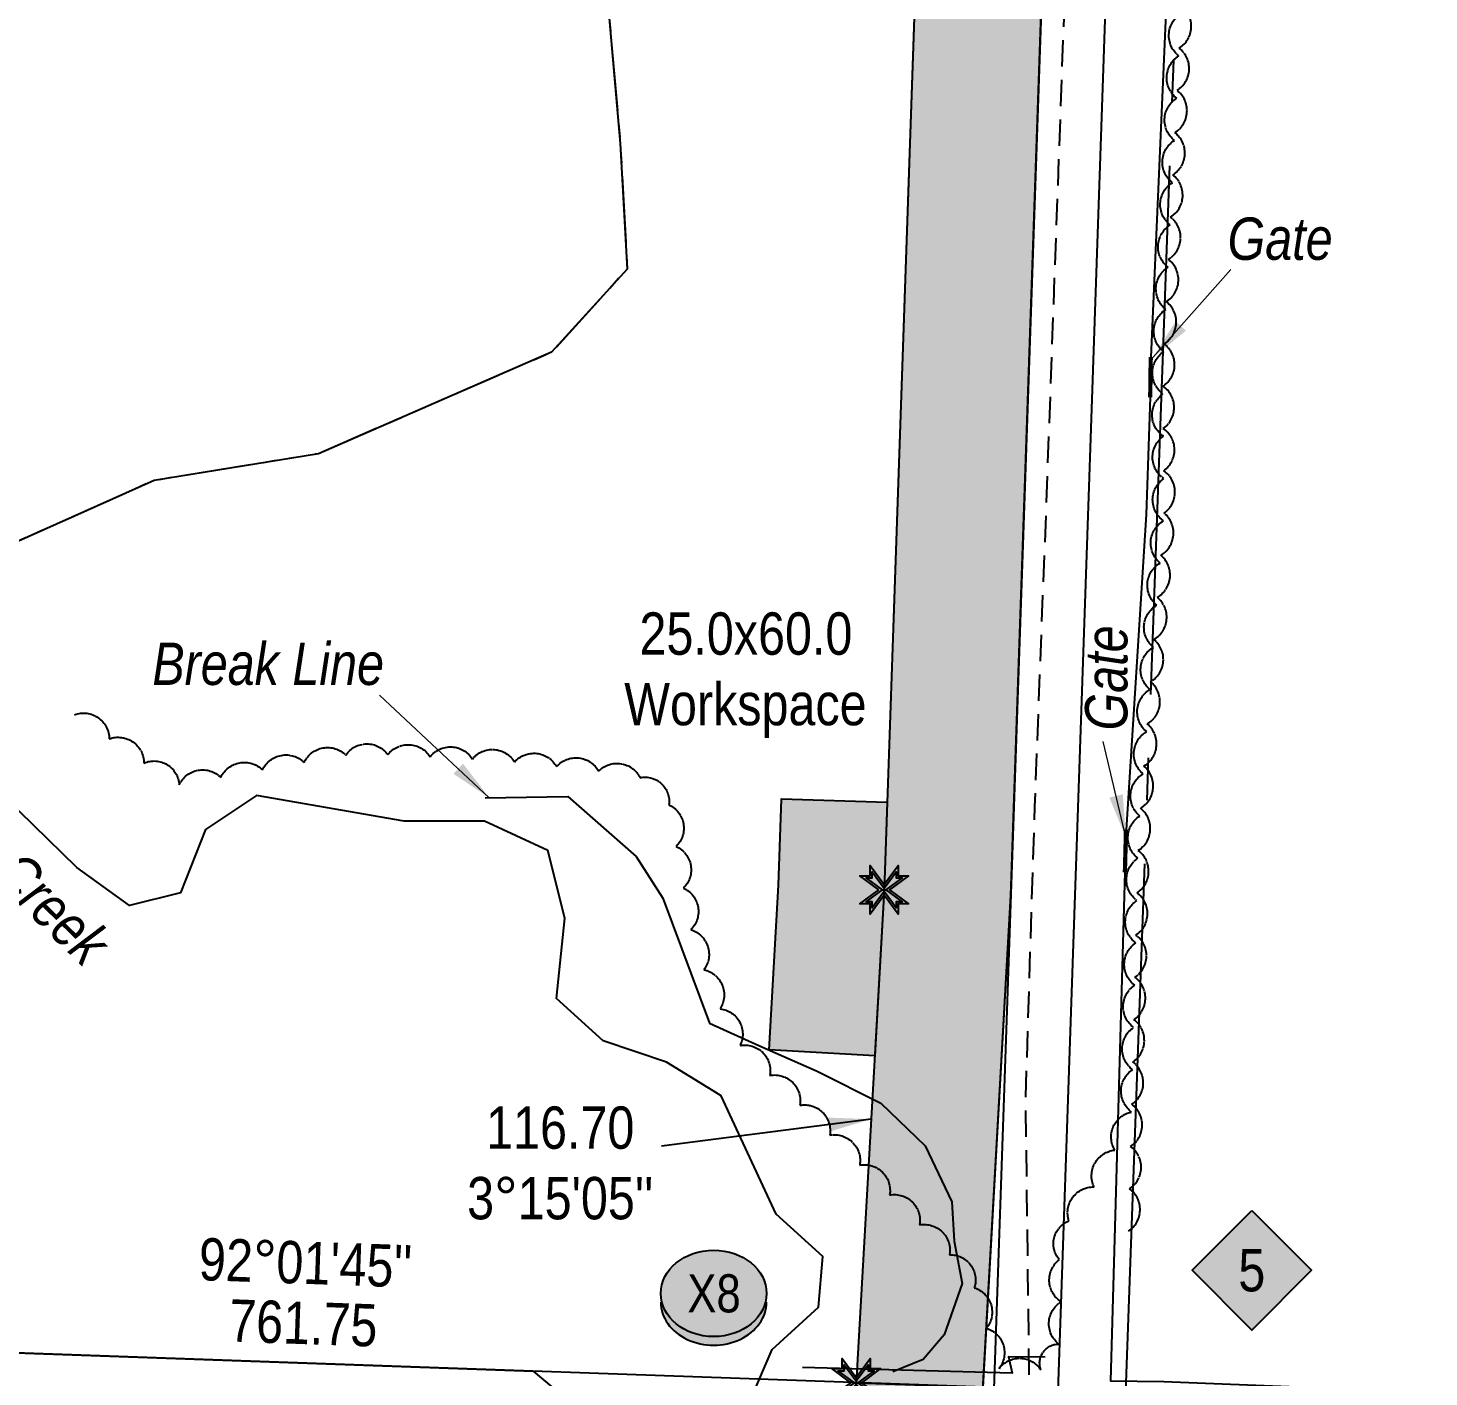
# Model space of a CAD drawing. Extents: x 338216 to 346362, y 6125251 to 6136161.
# Drawn here: x 344174.7 to 344505.8, y 6127839.1 to 6128157.9 of the extents above; entities that cross this region are included whole.
import ezdxf
from ezdxf.enums import TextEntityAlignment as Align

# ---------------------------------------------------------------- set-up
doc = ezdxf.new("R2010")
doc.units = 0
doc.header["$LTSCALE"] = 5
for name, pattern in [('0', [1, 1, 0]), ('foc-QUARTERLINE', [33, 25, -3, 2, -3]), ('foc-TOPO-ephemeral', [6.25, 3.125, -0.625, 0.625, -0.625, 0.625, -0.625]), ('UG_PIPE', [1.875, 1.25, -0.625])]:
    doc.linetypes.add(name, pattern=pattern)
for name, color, linetype in [('AS-FENCE', 48, 'foc-FENCE'), ('AS-PIPE-UG', 44, 'UG_PIPE'), ('F-RW', 190, 'Continuous'), ('L-BD', 7, 'Continuous'), ('L-BD1', 253, 'Continuous'), ('L-MON', 1, 'Continuous'), ('L-QSEC', 8, 'foc-QUARTERLINE'), ('L-SEC', 7, 'Continuous'), ('P-BORE', 7, 'Continuous'), ('P-CROSSINGS', 250, 'Continuous'), ('P-IOP4', 10, 'Continuous'), ('P-IOP4-H', 21, 'Continuous'), ('P-LTO', 14, 'Continuous'), ('P-PROPOSED', 10, 'Continuous'), ('P-PROPOSED-H', 21, 'Continuous'), ('P-TEMP-BLUE', 146, 'Continuous'), ('P-TEMP-BLUE-T', 146, 'Continuous'), ('T-BUSH', 110, '0'), ('T-CREEK', 160, 'Continuous'), ('T-DRAW', 143, 'foc-TOPO-ephemeral'), ('T-SLOPE', 48, 'Continuous'), ('T-WATER-T', 170, 'Continuous')]:
    doc.layers.add(name, color=color, linetype=linetype)
doc.layers.add('P-TEMP-BLUE-H', color=7, linetype='Continuous', true_color=0x99e6ff)
doc.layers.add('T-TEXT', color=48, linetype='Continuous', lineweight=18)
doc.styles.add('80CG', font='ARIALN.TTF', dxfattribs={"height": 10})
doc.styles.add('80L', font='ARIALN.TTF', dxfattribs={"height": 10})
doc.styles.add('Crossing', font='ARIALN.TTF', dxfattribs={"height": 10})
doc.styles.add('foc-LtypeFont', font='ARIALN.TTF', dxfattribs={"height": 7.35})
doc.linetypes.add('foc-FENCE', pattern='A,10,-1,["X",foc-LtypeFont,S=0.2,R=0,X=-0.625,Y=-0.75],-1.24', length=12.24)
doc.linetypes.add('foc-TOPO-flowdirection-NOLINE', pattern='A,0,[">",foc-LtypeFont,S=0.3,R=0,X=0,Y=-0.945],-20,[">",foc-LtypeFont,S=0.3,R=0,X=0,Y=-0.945],0', length=20)
doc.dimstyles.new('Compass 5 000', dxfattribs={"dimscale": 5, "dimtxt": 9, "dimasz": 2, "dimexe": 0.2, "dimexo": 0.0625, "dimgap": 0.5, "dimtad": 0, "dimtih": 1, "dimtoh": 1, "dimzin": 0, "dimdsep": 46, "dimtxsty": '80CG', "dimcen": 0.1, "dimse1": 1, "dimse2": 1, "dimclrd": 256, "dimclrt": 256, "dimaunit": 1, "dimadec": 4, "dimazin": 0, "dimtfac": 0.06, "dimtofl": 0, "dimtmove": 0, "dimatfit": 1, "dimfxl": 0.2, "dimtolj": 1, "dimtzin": 0, "dimlwd": -1, "dimarcsym": 0})

# ---------------------------------------------------------------- blocks, each defined once
blk = doc.blocks.new('TEMP')
h = blk.add_hatch(color=255)
h.dxf.hatch_style = 1
h.paths.add_polyline_path([(0, 0.251), (-0.666, 1.152), (-0.666, 0.666), (-1.152, 0.666), (-0.251, 0), (-1.152, -0.666), (-0.666, -0.666), (-0.666, -1.152), (0, -0.251), (0.666, -1.152), (0.666, -0.666), (1.152, -0.666), (0.251, 0), (1.152, 0.666), (0.666, 0.666), (0.666, 1.152)])
h.paths.add_polyline_path([(0.566, 0.849), (0.566, 0.566), (0.849, 0.566), (0.083, 0), (0.849, -0.566), (0.566, -0.566), (0.566, -0.849), (0, -0.083), (-0.566, -0.849), (-0.566, -0.566), (-0.849, -0.566), (-0.083, 0), (-0.849, 0.566), (-0.566, 0.566), (-0.566, 0.849), (0, 0.083)], flags=16)
h = blk.add_hatch(color=1)
h.dxf.hatch_style = 1
h.paths.add_polyline_path([(0, 0.083), (-0.566, 0.849), (-0.566, 0.566), (-0.849, 0.566), (-0.083, 0), (-0.849, -0.566), (-0.566, -0.566), (-0.566, -0.849), (0, -0.083), (0.566, -0.849), (0.566, -0.566), (0.849, -0.566), (0.083, 0), (0.849, 0.566), (0.566, 0.566), (0.566, 0.849)])
at = {"color": 1}
for p, q in [((-0.083, 0), (0.083, 0)), ((0, 0.083), (0, -0.083))]:
    blk.add_line(p, q, dxfattribs=at)
at = {"color": 255, "flags": 128}
blk.add_lwpolyline([(-0.251, 0), (-1.152, 0.666), (-0.666, 0.666), (-0.666, 1.152), (0, 0.251), (0.666, 1.152), (0.666, 0.666), (1.152, 0.666), (0.251, 0), (1.152, -0.666), (0.666, -0.666), (0.666, -1.152), (0, -0.251), (-0.666, -1.152), (-0.666, -0.666), (-1.152, -0.666)], close=True, dxfattribs=at)
at = {"color": 1, "flags": 128}
blk.add_lwpolyline([(-0.083, 0), (-0.849, 0.566), (-0.566, 0.566), (-0.566, 0.849), (0, 0.083), (0.566, 0.849), (0.566, 0.566), (0.849, 0.566), (0.083, 0), (0.849, -0.566), (0.566, -0.566), (0.566, -0.849), (0, -0.083), (-0.566, -0.849), (-0.566, -0.566), (-0.849, -0.566)], close=True, dxfattribs=at)
blk = doc.blocks.new('xing2')
h = blk.add_hatch(color=50)
h.dxf.hatch_style = 1
edge = h.paths.add_edge_path()
edge.add_ellipse((0, 0), major_axis=(-12.5, 0), ratio=0.816297, start_angle=0, end_angle=360)
h = blk.add_hatch(color=250)
h.dxf.hatch_style = 1
edge = h.paths.add_edge_path()
edge.add_ellipse((0, -2.05), major_axis=(-12.5, 0), ratio=0.816297, start_angle=0, end_angle=180)
edge.add_line((12.5, -2.05), (12.5, 0))
edge.add_ellipse((0, 0), major_axis=(-12.5, 0), ratio=0.816297, start_angle=0, end_angle=180, ccw=False)
edge.add_line((-12.5, 0), (-12.5, -2.05))
at = {"color": 250}
blk.add_ellipse((0, 0), major_axis=(-12.5, 0), ratio=0.816297, dxfattribs=at)
blk.add_ellipse((0, -2.05), major_axis=(-12.5, 0), ratio=0.816297, start_param=0, end_param=3.141593, dxfattribs=at)
at = {"color": 250, "style": 'Crossing'}
blk.add_attdef('CROSSING', text='', height=9, dxfattribs=at).set_placement((0.09, 0.02), align=Align.MIDDLE_CENTER)
at = {"color": 250, "style": 'Crossing', "flags": 1}
for tag, p in [('OWNER', (0.09, -12.49)), ('DESCRIPTION', (0.09, -25.77)), ('LOCATION', (0.09, -39.3)), ('DWG_REF', (0.09, -52.84))]:
    blk.add_attdef(tag, text='', height=9, dxfattribs=at).set_placement(p, align=Align.MIDDLE_CENTER)
blk = doc.blocks.new('30M BUFFER DISP')
h = blk.add_hatch(color=70)
h.dxf.hatch_style = 1
h.paths.add_polyline_path([(0, 14.14), (14.14, 0), (0, -14.14), (-14.14, 0)])
blk.add_lwpolyline([(0, 14.14), (14.14, 0), (0, -14.14), (-14.14, 0)], close=True)
at = {"color": 235, "style": '80L'}
blk.add_attdef('DISURBANCE', text='', height=10, dxfattribs=at).set_placement((0, 0), align=Align.MIDDLE_CENTER)

msp = doc.modelspace()

# ---------------------------------------------------------------- hatches: boundary and pattern name
at = {"layer": 'P-IOP4-H'}
h = msp.add_hatch(color=256, dxfattribs=at)
h.dxf.hatch_style = 1
h.paths.add_polyline_path([(344400.64, 6128641.392), (344377.029, 6127954.217), (344370.412, 6127837.732), (344400.394, 6127836.669), (344406.994, 6127952.852), (344430.615, 6128640.332)])
at = {"layer": 'P-PROPOSED-H'}
h = msp.add_hatch(color=256, dxfattribs=at)
h.dxf.hatch_style = 1
h.paths.add_polyline_path([(344871.64, 6127591.145), (344991.224, 6127586.964), (344994.778, 6127586.84), (344960.041, 6127618.066), (344902.61, 6127620.074), (344391.164, 6127637.956), (344393.341, 6127699.818), (344394.515, 6127733.187), (344406.994, 6127952.852), (344457.25, 6129415.551), (343949.752, 6129433.439), (343823.648, 6129315.922), (343682.686, 6129320.891), (343681.583, 6129290.918), (343835.007, 6129285.51), (343961.111, 6129403.027), (344426.246, 6129386.632), (344377.029, 6127954.217), (344370.412, 6127837.732), (344364.552, 6127734.565), (344363.366, 6127700.873), (344360.134, 6127609.03), (344871.587, 6127591.147)])
at = {"layer": 'P-TEMP-BLUE-H'}
h = msp.add_hatch(color=256, dxfattribs=at)
h.dxf.hatch_style = 1
h.paths.add_polyline_path([(344377.74, 6127974.901), (344377.029, 6127954.217), (344374.799, 6127914.948), (344349.844, 6127916.366), (344352.059, 6127955.355), (344352.76, 6127975.759)])

# ---------------------------------------------------------------- linework, layer by layer
at = {"layer": 'AS-FENCE', "flags": 128}
for points in [[(344482.09, 6129444.574), (344489.062, 6129429.962), (344495.024, 6129416.864), (344470.614, 6128923.982), (344461.045, 6128635.523), (344462.445, 6128633.562), (344460.129, 6128524.415), (344451.124, 6128302.811), (344449.695, 6128302.313), (344440.024, 6128080.124), (344439.896, 6128070.64), (344438.974, 6128042.948), (344434.174, 6127968.429)], [(344434.174, 6127968.429), (344433.91, 6127958.372), (344430.532, 6127838.204), (344443.12, 6127837.992), (344772.747, 6127824.859), (344913.848, 6127818.499), (345016.412, 6127813.913), (345113.43, 6127810.099)], [(344415.104, 6127843.804), (344406.436, 6127843.875), (344407.256, 6127839.972), (344357.742, 6127841.352)]]:
    msp.add_lwpolyline(points, dxfattribs=at)
at = {"layer": 'AS-FENCE', "const_width": 1, "flags": 128}
for points in [[(344440.024, 6128080.124), (344439.896, 6128070.64)], [(344434.174, 6127968.429), (344433.91, 6127958.372)]]:
    msp.add_lwpolyline(points, dxfattribs=at)
at = {"layer": 'AS-PIPE-UG', "flags": 128}
msp.add_lwpolyline([(344405.038, 6127718.082), (344405.476, 6127738.471), (344406.052, 6127766.907), (344406.288, 6127782.934), (344410.798, 6127810.672), (344411.282, 6127840.075), (344410.502, 6127905.33), (344412.628, 6127973.824), (344415.318, 6128043.667), (344419.114, 6128148.511), (344421.765, 6128222.239), (344427.163, 6128335.496), (344429.879, 6128436.013), (344438.374, 6128641.044), (344441.078, 6128772.75), (344450.006, 6129034.047), (344457.579, 6129220.59), (344458.242, 6129231.349), (344458.385, 6129241.194), (344456.272, 6129244.613), (344451.499, 6129245.731), (344350.392, 6129248.815), (344191.012, 6129255.083), (344105.312, 6129260.11)], dxfattribs=at)
at = {"layer": 'F-RW', "flags": 128}
for points in [[(344400.075, 6127751.482), (344451.208, 6129239.684), (344069.114, 6129253.05), (344071.797, 6129328.991), (344014.934, 6129331.003), (344015.464, 6129345.99), (344087.314, 6129343.448), (344084.631, 6129267.512), (344466.703, 6129254.135), (344414.734, 6127739.181), (344413.324, 6127699.115), (344398.337, 6127699.642), (344399.747, 6127739.709)], [(343694.408, 6127775.286), (343697.059, 6127847.012), (343793.797, 6127858.164), (344294.063, 6127840.437), (344414.734, 6127739.181), (344413.324, 6127699.115), (344400.143, 6127324.548), (344292.581, 6127224.325), (344286.185, 6127042.932), (344285.188, 6127014.667), (344306.781, 6127005.93), (344299.281, 6126987.394), (344264.712, 6127001.382), (344266.202, 6127043.637), (344272.89, 6127233.307), (344380.451, 6127333.53), (344393.341, 6127699.818), (344394.408, 6127730.135), (344286.48, 6127820.698), (343794.593, 6127838.128), (343716.407, 6127829.114), (343714.39, 6127774.548)]]:
    msp.add_lwpolyline(points, close=True, dxfattribs=at)
at = {"layer": 'L-QSEC', "flags": 128}
msp.add_lwpolyline([(344434.126, 6127835.474), (344463.057, 6128639.186)], dxfattribs=at)
at = {"layer": 'L-SEC'}
msp.add_line((344434.126, 6127835.474), (343629.404, 6127863.989), dxfattribs=at)
at = {"layer": 'P-LTO', "flags": 128}
msp.add_lwpolyline([(344871.64, 6127591.145), (344871.64, 6127591.145), (344991.224, 6127586.964), (344994.778, 6127586.84), (344960.041, 6127618.066), (344902.61, 6127620.074), (344391.164, 6127637.956), (344393.341, 6127699.818), (344394.515, 6127733.187), (344406.994, 6127952.852), (344457.25, 6129415.551), (343949.752, 6129433.439), (343823.648, 6129315.922), (343682.686, 6129320.891), (343681.583, 6129290.918), (343835.007, 6129285.51), (343961.111, 6129403.027), (344426.246, 6129386.632), (344377.029, 6127954.217), (344370.412, 6127837.732), (344364.552, 6127734.565), (344363.366, 6127700.873), (344360.134, 6127609.03), (344871.587, 6127591.147)], close=True, dxfattribs=at)
at = {"layer": 'P-PROPOSED', "flags": 128}
msp.add_lwpolyline([(344871.64, 6127591.145), (344871.64, 6127591.145), (344991.224, 6127586.964), (344994.778, 6127586.84), (344960.041, 6127618.066), (344902.61, 6127620.074), (344391.164, 6127637.956), (344393.341, 6127699.818), (344394.515, 6127733.187), (344406.994, 6127952.852), (344457.25, 6129415.551), (343949.752, 6129433.439), (343823.648, 6129315.922), (343682.686, 6129320.891), (343681.583, 6129290.918), (343835.007, 6129285.51), (343961.111, 6129403.027), (344426.246, 6129386.632), (344377.029, 6127954.217), (344370.412, 6127837.732), (344364.552, 6127734.565), (344363.366, 6127700.873), (344360.134, 6127609.03), (344871.587, 6127591.147)], close=True, dxfattribs=at)
at = {"layer": 'P-TEMP-BLUE', "flags": 128}
msp.add_lwpolyline([(344377.74, 6127974.901), (344377.029, 6127954.217), (344374.799, 6127914.948), (344349.844, 6127916.366), (344352.059, 6127955.355), (344352.76, 6127975.759)], close=True, dxfattribs=at)
at = {"layer": 'T-BUSH', "flags": 128}
for points in [[(344185.692, 6127995.615, -0.5205671), (344193.893, 6127989.897, -0.5205671), (344202.095, 6127984.179, -0.5205671), (344210.424, 6127979.041, -0.5205671), (344220.265, 6127980.801, -0.5205671), (344230.107, 6127982.56, -0.5205671), (344239.949, 6127984.32, -0.5205671), (344249.79, 6127986.079, -0.5205671), (344259.737, 6127986.164, -0.5205671), (344269.722, 6127985.649, -0.5205671), (344279.707, 6127985.135, -0.5205671), (344289.674, 6127984.408, -0.5205671), (344299.613, 6127983.328, -0.5205671), (344309.553, 6127982.249, -0.5205671), (344319.339, 6127980.724, -0.5205671), (344326.15, 6127974.318, -0.5205671), (344327.882, 6127964.471, -0.5205671), (344329.614, 6127954.624, -0.5205671), (344331.346, 6127944.778, -0.5205671), (344334.415, 6127935.323, -0.5205671), (344338.271, 6127926.098, -0.5205671), (344342.955, 6127917.43, -0.5205671), (344350.028, 6127910.364, -0.5205671), (344357.102, 6127903.299, -0.5205671), (344364.175, 6127896.233, -0.5205671), (344371.249, 6127889.168, -0.5205671), (344378.322, 6127882.102, -0.5205671), (344385.396, 6127875.037, -0.5205671), (344392.469, 6127867.971, -0.5205671), (344398.33, 6127860.177, -0.5205671), (344401.246, 6127850.614, -0.5205671), (344404.162, 6127841.051, -0.5205671), (344414.043, 6127840.813, -0.5205671), (344418.282, 6127846.875, -0.5205671), (344418.846, 6127856.857, -0.5205671), (344418.441, 6127866.834, -0.5205671), (344420.699, 6127875.957, -0.5205671), (344426.63, 6127884.006, -0.5205671), (344431.542, 6127892.703, -0.5205671), (344435.481, 6127901.709, -0.5205671), (344435.733, 6127911.704, -0.5205671), (344435.985, 6127921.698, -0.5205671), (344436.237, 6127931.693, -0.5205671), (344436.489, 6127941.687, -0.5205671), (344436.742, 6127951.682, -0.5205671), (344436.997, 6127961.677, -0.5205671), (344437.442, 6127971.661, -0.5205671), (344438.241, 6127981.627, -0.5205671), (344439.039, 6127991.593, -0.5205671), (344439.838, 6128001.559, -0.5205671), (344440.637, 6128011.525, -0.5205671), (344441.435, 6128021.49, -0.5205671), (344442.234, 6128031.456, -0.5205671), (344443.033, 6128041.422, -0.5205671), (344443.113, 6128051.413, -0.5205671), (344443, 6128061.41, -0.5205671), (344442.906, 6128071.407, -0.5205671), (344443.092, 6128081.402, -0.5205671), (344443.602, 6128091.387, -0.5205671), (344444.111, 6128101.372, -0.5205671), (344444.621, 6128111.357, -0.5205671), (344445.13, 6128121.341, -0.5205671), (344445.639, 6128131.326, -0.5205671), (344446.149, 6128141.311, -0.5205671), (344446.658, 6128151.296, -0.5205671), (344447.163, 6128161.281, -0.5205671), (344447.675, 6128171.265, -0.5205671), (344448.276, 6128181.245, -0.5205671), (344448.475, 6128191.239, -0.5205671), (344448.59, 6128201.236, -0.5205671), (344448.704, 6128211.233, -0.5205671), (344448.819, 6128221.231, -0.5205671), (344448.934, 6128231.228, -0.5205671), (344449.128, 6128241.223, -0.5205671), (344449.365, 6128251.218, -0.5205671), (344449.602, 6128261.213, -0.5205671), (344449.839, 6128271.208, -0.5205671), (344450.076, 6128281.203, -0.5205671), (344450.313, 6128291.198, -0.5205671), (344450.55, 6128301.193, -0.5205671), (344450.802, 6128311.188, -0.5205671), (344451.295, 6128321.174, -0.5205671), (344451.788, 6128331.159, -0.5205671), (344452.281, 6128341.145, -0.5205671), (344452.774, 6128351.13, -0.5205671), (344453.266, 6128361.116, -0.5205671), (344453.759, 6128371.102, -0.5205671), (344454.252, 6128381.087, -0.5205671), (344454.745, 6128391.073, -0.5205671), (344455.238, 6128401.059, -0.5205671), (344455.731, 6128411.044, -0.5205671), (344456.212, 6128421.03, -0.5205671), (344456.591, 6128431.021, -0.5205671), (344456.97, 6128441.012, -0.5205671), (344457.349, 6128451.002, -0.5205671), (344457.728, 6128460.993, -0.5205671), (344458.107, 6128470.984, -0.5205671), (344458.485, 6128480.974, -0.5205671), (344458.864, 6128490.965, -0.5205671), (344459.243, 6128500.955, -0.5205671), (344459.622, 6128510.946, -0.5205671), (344460.001, 6128520.937, -0.5205671), (344460.38, 6128530.927, -0.5205671), (344460.759, 6128540.918, -0.5205671), (344461.138, 6128550.909, -0.5205671), (344461.516, 6128560.899, -0.5205671), (344461.895, 6128570.89, -0.5205671), (344462.274, 6128580.88, -0.5205671), (344462.653, 6128590.871, -0.5205671), (344463.032, 6128600.862, -0.5205671), (344463.411, 6128610.852, -0.5205671), (344463.79, 6128620.843, -0.5205671), (344464.168, 6128630.833, -0.5205671), (344464.031, 6128640.791, -0.5205671), (344464.449, 6128650.78, -0.5205671), (344464.866, 6128660.769, -0.5205671), (344465.283, 6128670.758, -0.5205671), (344465.7, 6128680.747, -0.5205671), (344466.117, 6128690.736, -0.5205671), (344466.536, 6128700.725, -0.5205671), (344466.955, 6128710.714, -0.5205671), (344467.374, 6128720.703, -0.5205671), (344467.793, 6128730.692, -0.5205671), (344468.213, 6128740.681, -0.5205671), (344468.632, 6128750.67, -0.5205671), (344469.051, 6128760.659, -0.5205671), (344469.412, 6128770.65, -0.5205671), (344469.654, 6128780.645, -0.5205671), (344469.896, 6128790.64, -0.5205671), (344470.138, 6128800.635, -0.5205671), (344470.38, 6128810.63, -0.5205671), (344470.622, 6128820.624, -0.5205671), (344470.864, 6128830.619, -0.5205671), (344471.106, 6128840.614, -0.5205671), (344471.349, 6128850.609, -0.5205671), (344471.591, 6128860.604, -0.5205671), (344471.833, 6128870.599, -0.5205671), (344472.075, 6128880.594, -0.5205671), (344472.317, 6128890.589, -0.5205671), (344472.559, 6128900.583, -0.5205671), (344472.903, 6128910.575, -0.5205671), (344473.287, 6128920.566, -0.5205671), (344473.67, 6128930.556, -0.5205671), (344474.054, 6128940.546, -0.5205671), (344474.438, 6128950.537, -0.5205671), (344474.822, 6128960.527, -0.5205671), (344475.205, 6128970.518, -0.5205671), (344475.589, 6128980.508, -0.5205671), (344475.973, 6128990.499, -0.5205671), (344476.357, 6129000.489, -0.5205671), (344476.74, 6129010.479, -0.5205671), (344477.124, 6129020.47, -0.5205671), (344477.508, 6129030.46, -0.5205671), (344477.885, 6129040.451, -0.5205671), (344478.261, 6129050.442, -0.5205671), (344478.637, 6129060.432, -0.5205671), (344479.013, 6129070.423, -0.5205671), (344479.389, 6129080.414, -0.5205671), (344479.765, 6129090.405, -0.5205671), (344480.141, 6129100.395, -0.5205671), (344480.517, 6129110.386, -0.5205671), (344480.893, 6129120.377, -0.5205671), (344481.269, 6129130.368, -0.5205671), (344481.645, 6129140.358, -0.5205671), (344482.021, 6129150.349, -0.5205671), (344482.397, 6129160.34, -0.5205671), (344482.773, 6129170.33, -0.5205671), (344483.149, 6129180.321, -0.5205671), (344483.525, 6129190.312, -0.5205671), (344483.901, 6129200.303, -0.5205671), (344484.277, 6129210.293, -0.5205671), (344484.653, 6129220.284, -0.5205671), (344485.028, 6129230.275, -0.5205671), (344485.404, 6129240.266, -0.5205671), (344482.836, 6129249.082, -0.5205671), (344483.7, 6129259.042, -0.5205671), (344484.563, 6129269.003, -0.5205671), (344485.427, 6129278.963, -0.5205671), (344486.29, 6129288.924, -0.5205671), (344487.154, 6129298.884, -0.5205671), (344488.017, 6129308.844, -0.5205671), (344488.88, 6129318.805, -0.5205671), (344489.692, 6129328.769, -0.5205671), (344490.36, 6129338.745, -0.5205671), (344491.029, 6129348.72, -0.5205671), (344491.697, 6129358.696, -0.5205671), (344492.366, 6129368.671, -0.5205671), (344493.035, 6129378.646, -0.5205671), (344493.703, 6129388.622, -0.5205671), (344494.372, 6129398.597, -0.5205671), (344495.04, 6129408.573, -0.5205671), (344495.462, 6129418.555, -0.5205671), (344495.5, 6129425.483, -0.5205671)], [(344434.771, 6127873.566, 0.5205671), (344435.023, 6127883.561, 0.5205671), (344435.275, 6127893.555, 0.5205671), (344435.527, 6127903.55, 0.5205671), (344435.78, 6127913.544, 0.5205671), (344436.032, 6127923.539, 0.5205671), (344436.284, 6127933.534, 0.5205671), (344436.536, 6127943.528, 0.5205671), (344436.788, 6127953.523, 0.5205671), (344437.045, 6127963.517, 0.5205671), (344437.589, 6127973.497, 0.5205671), (344438.388, 6127983.463, 0.5205671), (344439.186, 6127993.429, 0.5205671), (344439.985, 6128003.394, 0.5205671), (344440.784, 6128013.36, 0.5205671), (344441.583, 6128023.326, 0.5205671), (344442.381, 6128033.292, 0.5205671), (344443.18, 6128043.258, 0.5205671), (344443.092, 6128053.254, 0.5205671), (344442.979, 6128063.251, 0.5205671), (344442.931, 6128073.248, 0.5205671), (344443.186, 6128083.241, 0.5205671), (344443.696, 6128093.226, 0.5205671), (344444.205, 6128103.211, 0.5205671), (344444.714, 6128113.196, 0.5205671), (344445.224, 6128123.181, 0.5205671), (344445.733, 6128133.165, 0.5205671), (344446.243, 6128143.15, 0.5205671), (344446.752, 6128153.135, 0.5205671), (344447.244, 6128163.121, 0.5205671), (344447.786, 6128173.103, 0.5205671), (344448.381, 6128183.083, 0.5205671), (344448.496, 6128193.081, 0.5205671), (344448.611, 6128203.078, 0.5205671), (344448.726, 6128213.075, 0.5205671), (344448.84, 6128223.072, 0.5205671), (344448.955, 6128233.069, 0.5205671), (344449.172, 6128243.064, 0.5205671), (344449.409, 6128253.059, 0.5205671), (344449.646, 6128263.054, 0.5205671), (344449.883, 6128273.049, 0.5205671), (344450.12, 6128283.044, 0.5205671), (344450.357, 6128293.039, 0.5205671), (344450.594, 6128303.034, 0.5205671), (344450.893, 6128313.027, 0.5205671), (344451.386, 6128323.013, 0.5205671), (344451.879, 6128332.998, 0.5205671), (344452.372, 6128342.984, 0.5205671), (344452.864, 6128352.97, 0.5205671), (344453.357, 6128362.955, 0.5205671), (344453.85, 6128372.941, 0.5205671), (344454.343, 6128382.927, 0.5205671), (344454.836, 6128392.912, 0.5205671), (344455.329, 6128402.898, 0.5205671), (344455.821, 6128412.884, 0.5205671), (344456.282, 6128422.871, 0.5205671), (344456.661, 6128432.861, 0.5205671), (344457.04, 6128442.852, 0.5205671), (344457.419, 6128452.843, 0.5205671), (344457.798, 6128462.833, 0.5205671), (344458.176, 6128472.824, 0.5205671), (344458.555, 6128482.814, 0.5205671), (344458.934, 6128492.805, 0.5205671), (344459.313, 6128502.796, 0.5205671), (344459.692, 6128512.786, 0.5205671), (344460.071, 6128522.777, 0.5205671), (344460.45, 6128532.767, 0.5205671), (344460.828, 6128542.758, 0.5205671), (344461.207, 6128552.749, 0.5205671), (344461.586, 6128562.739, 0.5205671), (344461.965, 6128572.73, 0.5205671), (344462.344, 6128582.721, 0.5205671), (344462.723, 6128592.711, 0.5205671), (344463.102, 6128602.702, 0.5205671), (344463.48, 6128612.692, 0.5205671), (344463.859, 6128622.683)]]:
    msp.add_lwpolyline(points, format="xyb", dxfattribs=at)
at = {"layer": 'T-CREEK', "linetype": 'foc-TOPO-flowdirection-NOLINE', "flags": 128}
msp.add_lwpolyline([(345233.446, 6127708.746), (345196.491, 6127711.742), (345075.638, 6127711.74), (345060.656, 6127709.743), (345040.68, 6127717.733), (345029.694, 6127726.722), (345013.132, 6127749.517), (345004.332, 6127756.585), (344988.243, 6127767.89), (344976.352, 6127774.078), (344958.221, 6127782.522), (344945.303, 6127784.946), (344926.689, 6127790.922), (344920.221, 6127792.312), (344894.515, 6127792.23), (344855.2, 6127787.828), (344834.219, 6127790.421), (344785.717, 6127798.274), (344764.018, 6127808.618), (344745.041, 6127810.616), (344711.082, 6127805.62), (344687.112, 6127787.643), (344680.12, 6127774.658), (344668.135, 6127766.668), (344653.153, 6127761.674), (344649.158, 6127745.693), (344639.17, 6127734.707), (344598.22, 6127736.704), (344579.243, 6127739.7), (344564.262, 6127745.693), (344533.299, 6127753.682), (344521.314, 6127745.692), (344504.335, 6127749.687), (344494.347, 6127760.674), (344479.365, 6127766.665), (344449.402, 6127757.676), (344437.416, 6127766.665), (344409.451, 6127780.647), (344402.63, 6127784.612), (344401.257, 6127791.624), (344395.607, 6127795.263), (344389.909, 6127803.309), (344392.038, 6127809.801), (344396.079, 6127818.496), (344395.603, 6127825.694), (344388.921, 6127832.543), (344379.211, 6127829.569), (344366.851, 6127823.729), (344360.331, 6127817.686), (344355.183, 6127816.067), (344345.963, 6127818.996), (344341.573, 6127824.685), (344350.523, 6127845.566), (344361.509, 6127855.555), (344362.508, 6127867.54), (344351.521, 6127877.528), (344338.537, 6127905.494), (344336.605, 6127906.683), (344325.563, 6127913.521), (344310.58, 6127918.524), (344299.577, 6127928.531), (344301.575, 6127947.5), (344297.579, 6127963.48), (344282.597, 6127970.473), (344263.619, 6127970.482), (344228.663, 6127976.474), (344216.678, 6127968.483), (344210.698, 6127953.487), (344198.713, 6127950.49), (344186.225, 6127959.48), (344165.751, 6127979.457), (344130.781, 6128000.444), (344126.786, 6127999.446), (344121.803, 6127984.452), (344119.806, 6127965.475), (344111.815, 6127951.491), (344098.832, 6127944.499), (344081.85, 6127942.501), (344064.87, 6127946.453), (344050.887, 6127940.467), (344042.897, 6127927.488), (344030.912, 6127896.557), (344022.922, 6127882.573), (343989.962, 6127853.608), (343982.968, 6127838.627), (343978.972, 6127820.649), (343977.973, 6127799.673), (343973.978, 6127781.695), (343967.985, 6127764.716), (343960.042, 6127750.876), (343947.053, 6127742.884), (343930.066, 6127739.888), (343919.076, 6127730.898), (343913.081, 6127715.912), (343910.084, 6127698.93), (343904.089, 6127682.947), (343894.097, 6127671.956), (343872.117, 6127652.976), (343863.124, 6127640.99), (343849.136, 6127633.998), (343818.162, 6127623.012), (343794.181, 6127607.03), (343778.195, 6127602.035), (343760.211, 6127602.036), (343743.225, 6127605.034), (343729.238, 6127597.043), (343720.245, 6127585.055), (343703.262, 6127538.101), (343684.278, 6127513.125), (343677.285, 6127503.309), (343668.293, 6127488.151), (343635.371, 6127481.141), (343596.616, 6127465.227), (343593.413, 6127464.159), (343587.419, 6127450.172), (343587.364, 6127432.207), (343590.361, 6127414.225), (343585.365, 6127376.263), (343570.379, 6127371.268), (343558.388, 6127362.278), (343553.393, 6127348.292), (343553.393, 6127327.312), (343565.384, 6127317.319), (343580.37, 6127311.326), (343580.371, 6127296.342), (343569.382, 6127286.354), (343560.39, 6127273.369), (343547.403, 6127244.401), (343546.405, 6127228.419), (343551.403, 6127212.437), (343566.39, 6127187.463), (343575.383, 6127175.476), (343579.381, 6127158.496), (343571.389, 6127143.511), (343560.398, 6127134.521), (343550.408, 6127122.536), (343548.411, 6127107.553), (343555.406, 6127090.571), (343578.387, 6127071.59), (343570.395, 6127058.606), (343542.421, 6127045.622), (343533.429, 6127034.635), (343533.429, 6127018.652), (343555.537, 6127000.652), (343552.542, 6126982.671), (343547.549, 6126966.691), (343546.551, 6126951.707), (343545.749, 6126950.102)], dxfattribs=at)
at = {"layer": 'T-CREEK', "flags": 128}
msp.add_lwpolyline([(344341.573, 6127824.685), (344350.523, 6127845.566), (344361.509, 6127855.555), (344362.508, 6127867.54), (344351.521, 6127877.528), (344338.537, 6127905.494), (344336.605, 6127906.683), (344325.563, 6127913.521), (344310.58, 6127918.524), (344299.577, 6127928.531), (344301.575, 6127947.5), (344297.579, 6127963.48), (344282.597, 6127970.473), (344263.619, 6127970.482), (344228.663, 6127976.474), (344216.678, 6127968.483), (344210.698, 6127953.487), (344198.713, 6127950.49), (344186.225, 6127959.48), (344165.751, 6127979.457)], dxfattribs=at)
at = {"layer": 'T-DRAW', "flags": 128}
msp.add_lwpolyline([(344301.843, 6128642.982), (344306.494, 6128621.881), (344334.047, 6128575.231), (344334.197, 6128568.416), (344332.895, 6128559.212), (344329.412, 6128545.653), (344331.894, 6128497.198), (344332.57, 6128424.135), (344315.933, 6128359.921), (344312.364, 6128281.996), (344309.478, 6128189.046), (344314.668, 6128130.577), (344316.296, 6128100.912), (344298.438, 6128081.263), (344243.347, 6128057.287), (344204.479, 6128050.962), (344171.739, 6128036.33), (344160.752, 6128027.341), (344155.758, 6128011.361), (344130.789, 6128000.374)], dxfattribs=at)
at = {"layer": 'T-DRAW', "linetype": 'foc-TOPO-flowdirection-NOLINE', "flags": 128}
msp.add_lwpolyline([(344301.843, 6128642.982), (344306.494, 6128621.881), (344334.047, 6128575.231), (344334.197, 6128568.416), (344332.895, 6128559.212), (344329.412, 6128545.653), (344331.894, 6128497.198), (344332.57, 6128424.135), (344315.933, 6128359.921), (344312.364, 6128281.996), (344309.478, 6128189.046), (344314.668, 6128130.577), (344316.296, 6128100.912), (344298.438, 6128081.263), (344243.347, 6128057.287), (344204.479, 6128050.962), (344171.739, 6128036.33), (344160.752, 6128027.341), (344155.758, 6128011.361), (344130.789, 6128000.374)], dxfattribs=at)
at = {"layer": 'T-SLOPE', "flags": 128}
msp.add_lwpolyline([(344282.744, 6127975.984), (344302.23, 6127976.241), (344318.384, 6127962.081), (344324.718, 6127952.263), (344335.736, 6127922.675), (344347.416, 6127917.431), (344361.183, 6127911.393), (344376.257, 6127903.781), (344386.727, 6127893.718), (344393.033, 6127880.473), (344393.583, 6127871.192), (344395.474, 6127861.154), (344391.176, 6127849.027), (344386.258, 6127843.204), (344379.098, 6127840.307)], dxfattribs=at)

# ---------------------------------------------------------------- block references
at = {"layer": 'L-MON', "xscale": 4.998900549999979, "yscale": 4.998900549999979, "zscale": 4.998900549999979}
for p in [(344377.029, 6127954.217), (344370.412, 6127837.732)]:
    msp.add_blockref('TEMP', p, dxfattribs=at)
at = {"layer": 'P-BORE', "xscale": 0.99978011, "yscale": 0.99978011, "zscale": 0.99978011}
msp.add_blockref('30M BUFFER DISP', (344463.908, 6127864.324), dxfattribs=at).add_auto_attribs({'DISURBANCE': '5'})
at = {"layer": 'P-CROSSINGS', "xscale": 0.99978011, "yscale": 0.99978011, "zscale": 0.99978011}
msp.add_blockref('xing2', (344336.729, 6127858.84), dxfattribs=at).add_auto_attribs({'CROSSING': 'X8'})

# ---------------------------------------------------------------- texts
at = {"layer": 'L-BD', "style": '80L'}
for s, p in [("92°01'45''", (344240.284, 6127866.102)), ('761.75', (344239.779, 6127851.864))]:
    msp.add_text(s, height=9.9978, rotation=357.9706, dxfattribs=at).set_placement(p, align=Align.MIDDLE)
at = {"layer": 'L-BD', "insert": (344381.289, 6127900.655), "char_height": 9.9978, "attachment_point": 6, "style": '80CG'}
msp.add_mtext('\\A1;', dxfattribs=at)
at = {"layer": 'L-BD1', "insert": (344300.48, 6127903.022), "char_height": 9.9978, "width": 27.40709, "attachment_point": 2, "style": '80L'}
msp.add_mtext("116.70 3°15'05''", dxfattribs=at)
at = {"layer": 'T-TEXT', "char_height": 9.9978, "attachment_point": 1, "style": '80L'}
for s, width, insert in [('{\\fArial Narrow|b0|i1|c0|p34;Gate}', 13.36475, (344458.175, 6128113.109)), ('{\\fArial Narrow|b0|i1|c0|p34;Break Line}', 54.58158, (344204.075, 6128012.637))]:
    msp.add_mtext_dynamic_manual_height_columns(s, width=width, gutter_width=50, heights=[0], dxfattribs=dict(at, insert=insert))
at = {"layer": 'T-TEXT', "insert": (344424.5, 6127991.88), "char_height": 9.9978, "attachment_point": 1, "rotation": 90, "style": '80L'}
msp.add_mtext_dynamic_manual_height_columns('{\\fArial Narrow|b0|i1|c0|p34;Gate}', width=13.36475, gutter_width=50, heights=[0], dxfattribs=at)
at = {"layer": 'T-WATER-T', "insert": (344155.976, 6127980.823), "char_height": 10, "attachment_point": 1, "rotation": 315.70519, "style": '80L'}
msp.add_mtext_dynamic_manual_height_columns('\\pi0.29477;{\\fArial Narrow|b0|i1|c0|p34;Hay Creek}', width=54.82556, gutter_width=50.033, heights=[0], dxfattribs=at)

# ---------------------------------------------------------------- leaders
at = {"layer": 'L-BD1'}
msp.add_leader([(344373.951, 6127900.029), (344324.426, 6127893.624)], dimstyle='Compass 5 000', dxfattribs=at)
at = {"layer": 'T-TEXT'}
for points in [[(344440.509, 6128079.987), (344458.939, 6128100.797)], [(344283.683, 6127975.996), (344257.792, 6128000.197)], [(344434.128, 6127966.674), (344428.79, 6127989.299)]]:
    msp.add_leader(points, dimstyle='Compass 5 000', dxfattribs=at)

# ---------------------------------------------------------------- next in the draw order: texts
at = {"layer": 'P-TEMP-BLUE-T', "insert": (344315.47, 6128019.78), "char_height": 9.9978, "attachment_point": 1, "style": '80L', "bg_fill": 3, "box_fill_scale": 1.2, "bg_fill_color": 256, "bg_fill_transparency": 0}
msp.add_mtext_dynamic_manual_height_columns('\\pi3.7293;25.0x60.0\\P\\pi0.12842;Workspace', width=56.88831, gutter_width=49.989, heights=[0], dxfattribs=at)

# ---------------------------------------------------------------- next in the draw order: linework, layer by layer
at = {"layer": 'P-IOP4', "flags": 128}
msp.add_lwpolyline([(344400.64, 6128641.392), (344377.029, 6127954.217), (344370.412, 6127837.732), (344400.394, 6127836.669), (344406.994, 6127952.852), (344430.615, 6128640.332)], close=True, dxfattribs=at)

doc.saveas('drawing.dxf')
